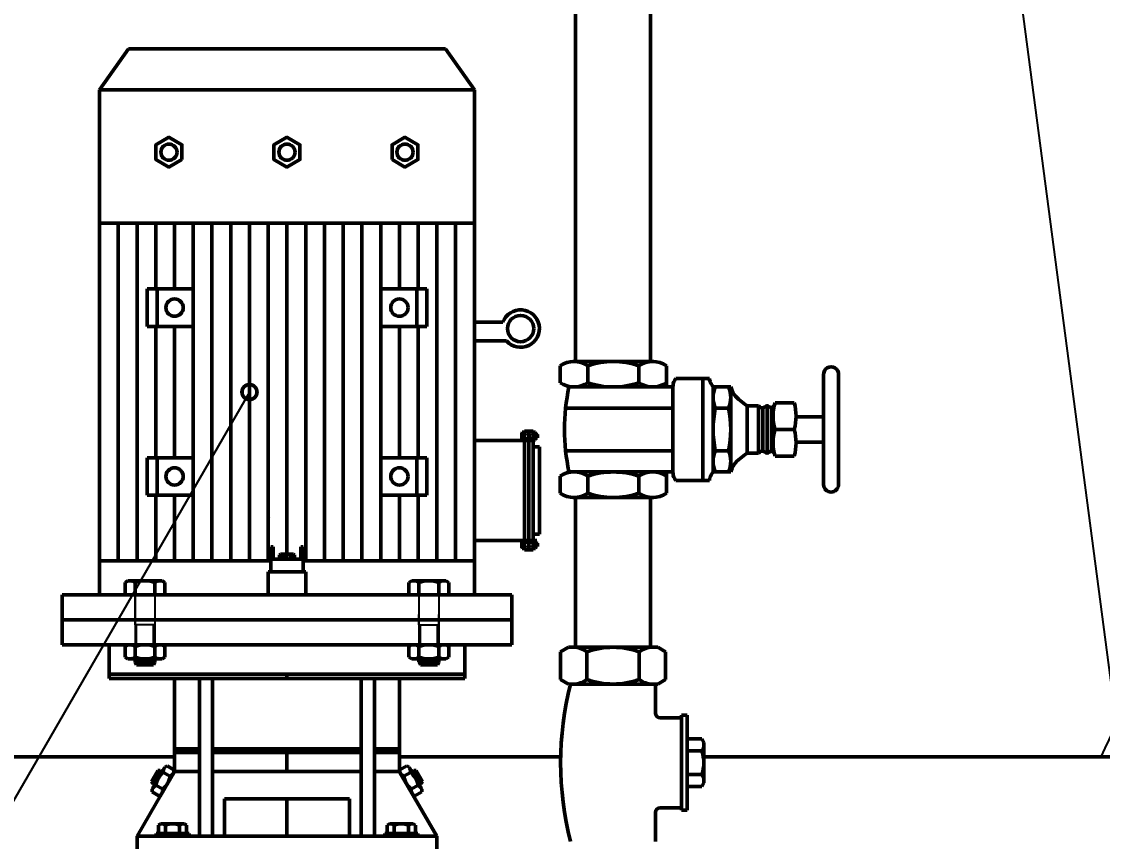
# Paper-space layout 'Layout1' of a CAD drawing. Header units: millimetres. Extents: x 198 to 1020, y 107 to 694.
# Drawn here: x 607.72 to 643.76, y 524.58 to 551.93 of the extents above; entities that cross this region are included whole.
import ezdxf
from ezdxf import colors
from ezdxf.entities.mleader import LeaderData, LeaderLine
from ezdxf.math import Vec2, Vec3

# ---------------------------------------------------------------- set-up
doc = ezdxf.new("R2010")
doc.units = ezdxf.units.MM
doc.header["$LTSCALE"] = 0.25
doc.linetypes.add('ACAD_ISO02W100', pattern=[15, 12, -3])
for name, color, linetype, lineweight in [('Chu cai', 90, 'Continuous', 25), ('manh', 130, 'Continuous', 25), ('NET 05', 130, 'Continuous', 50), ('NET DUT', 1, 'ACAD_ISO02W100', 25), ('NET MANH', 5, 'Continuous', 25), ('NET05', 7, 'Continuous', 50)]:
    doc.layers.add(name, color=color, linetype=linetype, lineweight=lineweight)
doc.styles.add('style4', font='isocpeur.ttf', dxfattribs={"height": 5})

# ---------------------------------------------------------------- blocks, each defined once
blk = doc.blocks.new('_DotSmall')
at = {"color": 0, "linetype": 'ByBlock', "const_width": 0.5}
blk.add_lwpolyline([(-0.0625, 0, 1), (0.0625, 0, 1)], format="xyb", close=True, dxfattribs=at)

psp = doc.layouts.get("Layout1")

# ---------------------------------------------------------------- linework, layer by layer
at = {"layer": 'manh'}
for p, q in [((624.88788, 538.15203), (624.86705, 538.15203)), ((624.92538, 538.15203), (624.88788, 538.15203)), ((624.88788, 538.04578), (624.86705, 538.04578)), ((624.92538, 538.04578), (624.88788, 538.04578)), ((624.88788, 534.52576), (624.86705, 534.52576)), ((624.92538, 534.52576), (624.88788, 534.52576)), ((624.88788, 534.41951), (624.86705, 534.41951)), ((624.92538, 534.41951), (624.88788, 534.41951)), ((611.5536, 530.46865), (611.5536, 530.66865)), ((612.12027, 530.46865), (612.12027, 530.66865)), ((621.02216, 530.46865), (621.02216, 530.66865)), ((621.58882, 530.46865), (621.58882, 530.66865)), ((612.26199, 526.94583), (612.3919, 526.87083)), ((620.88043, 526.94583), (620.75053, 526.87083)), ((612.04949, 526.57777), (612.1794, 526.50277)), ((621.09293, 526.57777), (620.96303, 526.50277))]:
    psp.add_line(p, q, dxfattribs=at)
at = {"layer": 'NET 05'}
for p, q in [((626.19526, 540.58699), (626.19526, 564.12436)), ((628.69526, 540.58699), (628.69526, 564.12436)), ((611.28595, 551.02185), (610.32121, 549.6505)), ((611.28595, 551.02185), (616.57121, 551.02185)), ((616.57121, 551.02185), (611.28595, 551.02185)), ((621.85648, 551.02185), (616.57121, 551.02185)), ((616.57121, 551.02185), (621.85648, 551.02185)), ((621.85648, 551.02185), (622.82121, 549.6505)), ((610.32121, 533.93502), (610.32121, 549.6505)), ((610.32121, 549.6505), (616.57121, 549.6505)), ((610.32121, 549.48111), (610.32121, 545.1997)), ((622.82121, 549.6505), (616.57121, 549.6505)), ((622.82121, 533.93502), (622.82121, 549.6505)), ((622.82121, 549.48111), (622.82121, 545.1997)), ((610.32121, 533.93502), (610.32121, 545.1997)), ((616.57121, 545.1997), (610.32121, 545.1997)), ((610.94621, 533.93502), (610.94621, 545.1997)), ((612.19621, 545.1997), (611.57121, 545.1997)), ((611.57121, 545.1997), (611.57121, 533.93502)), ((612.82121, 545.1997), (612.19621, 545.1997)), ((612.19621, 545.1997), (612.19621, 543.00853)), ((612.82121, 543.00853), (612.82121, 545.1997)), ((613.44621, 545.1997), (613.44621, 533.93502)), ((614.07121, 533.93502), (614.07121, 545.1997)), ((615.32121, 545.1997), (614.69621, 545.1997)), ((614.69621, 545.1997), (614.69621, 533.93502)), ((615.32121, 533.93502), (615.32121, 545.1997)), ((615.94621, 533.93502), (615.94621, 545.1997)), ((616.57121, 545.1997), (615.94621, 545.1997)), ((616.57121, 545.1997), (616.57121, 533.93502)), ((616.57121, 545.1997), (622.82121, 545.1997)), ((616.57121, 545.1997), (616.57121, 533.93502)), ((617.19621, 533.93502), (617.19621, 545.1997)), ((617.82121, 533.93502), (617.82121, 545.1997)), ((619.07121, 545.1997), (618.44621, 545.1997)), ((618.44621, 545.1997), (618.44621, 533.93502)), ((619.07121, 533.93502), (619.07121, 545.1997)), ((620.32121, 545.1997), (619.69621, 545.1997)), ((619.69621, 545.1997), (619.69621, 533.93502)), ((620.32121, 543.00853), (620.32121, 545.1997)), ((620.32121, 545.1997), (620.32121, 543.00853)), ((620.32121, 545.1997), (620.32121, 543.00853)), ((620.94621, 545.1997), (620.94621, 543.00853)), ((621.57121, 545.1997), (621.57121, 533.93502)), ((622.19621, 533.93502), (622.19621, 545.1997)), ((622.82121, 533.93502), (622.82121, 545.1997)), ((612.19621, 543.00853), (611.90455, 543.00853)), ((611.90455, 543.00853), (611.90455, 541.75853)), ((611.90455, 543.00853), (612.23788, 543.00853)), ((612.19621, 543.00853), (612.82121, 543.00853)), ((612.23788, 543.00853), (612.23788, 541.75853)), ((612.82121, 543.00853), (613.44621, 543.00853)), ((613.44621, 543.00853), (613.44621, 541.75853)), ((620.32121, 543.00853), (619.69621, 543.00853)), ((619.69621, 543.00853), (619.69621, 541.75853)), ((620.94621, 543.00853), (620.32121, 543.00853)), ((621.23788, 543.00853), (620.90455, 543.00853)), ((620.90455, 543.00853), (620.90455, 541.75853)), ((620.94621, 543.00853), (621.23788, 543.00853)), ((621.23788, 543.00853), (621.23788, 541.75853)), ((611.90455, 541.75853), (612.19621, 541.75853)), ((613.44621, 541.75853), (612.19621, 541.75853)), ((612.19621, 541.75853), (612.19621, 537.37619)), ((612.82121, 537.37619), (612.82121, 541.75853)), ((612.82121, 537.37619), (612.82121, 541.75853)), ((612.82121, 541.75853), (612.82121, 537.37619)), ((619.69621, 541.75853), (620.94621, 541.75853)), ((620.32121, 537.37619), (620.32121, 541.75853)), ((620.32121, 541.75853), (620.32121, 537.37619)), ((620.32121, 541.75853), (620.32121, 539.56736)), ((621.23788, 541.75853), (620.94621, 541.75853)), ((620.94621, 541.75853), (620.94621, 537.37619)), ((622.82121, 541.89693), (623.77502, 541.89693)), ((622.82121, 541.79276), (622.82121, 541.37609)), ((622.82121, 541.27193), (623.89406, 541.27193)), ((625.68351, 540.44529), (625.68351, 539.87848)), ((628.80092, 540.58699), (626.10861, 540.58699)), ((626.60456, 540.44529), (626.60456, 539.87848)), ((627.45476, 540.58699), (628.44666, 540.58699)), ((628.30496, 540.44529), (628.30496, 539.87848)), ((629.22602, 539.73678), (629.22602, 540.44529)), ((622.82121, 533.93502), (622.82121, 540.18502)), ((630.65704, 540.02019), (629.54358, 540.02019)), ((630.44135, 540.02019), (630.44135, 536.61938)), ((634.46893, 540.16189), (634.46893, 536.47768)), ((634.96488, 536.47768), (634.96488, 540.16189)), ((629.43857, 539.73678), (625.97135, 539.73678)), ((629.43857, 539.73678), (629.43857, 536.90278)), ((631.37039, 539.73678), (630.78472, 539.73678)), ((630.78472, 539.73678), (630.78472, 539.73678)), ((630.78472, 539.73678), (630.78472, 536.90278)), ((631.37039, 539.73678), (631.37039, 536.90278)), ((633.48715, 539.21249), (632.8495, 539.21249)), ((622.82121, 538.10169), (622.82121, 538.93502)), ((629.43857, 539.02828), (625.86534, 539.02828)), ((631.29954, 539.02828), (630.85557, 539.02828)), ((631.91832, 539.10855), (631.91832, 537.53101)), ((631.91832, 539.10855), (632.29542, 539.10855)), ((632.29542, 539.10855), (632.29542, 537.53101)), ((632.29542, 537.53101), (632.29542, 539.10855)), ((632.44011, 537.60205), (632.44011, 539.0377)), ((632.44011, 539.03752), (632.44011, 537.60205)), ((632.58481, 539.10855), (632.58481, 537.53101)), ((632.58481, 537.53101), (632.58481, 539.10855)), ((632.7295, 537.60205), (632.7295, 539.0377)), ((632.7295, 539.03752), (632.7295, 537.60205)), ((634.46893, 538.74488), (633.55078, 538.74488)), ((624.4111, 538.2239), (624.40038, 538.20533)), ((624.40038, 538.20533), (624.40038, 537.99248)), ((624.40038, 537.99248), (624.40038, 538.20533)), ((624.48788, 538.2239), (624.4111, 538.2239)), ((624.4111, 538.1614), (624.48788, 538.1614)), ((624.48788, 537.7864), (624.48788, 538.26557)), ((624.48788, 538.2239), (624.48788, 538.26557)), ((624.48788, 538.26557), (624.77955, 538.26557)), ((624.48788, 538.2239), (624.48788, 537.9739)), ((624.63371, 538.26557), (624.63371, 534.6191)), ((624.77955, 538.26557), (624.77955, 534.6191)), ((624.79027, 538.2239), (624.77955, 538.20533)), ((624.77955, 538.20533), (624.77955, 537.99248)), ((624.85632, 538.2239), (624.79027, 538.2239)), ((624.79027, 538.1614), (624.85632, 538.1614)), ((624.79027, 538.1614), (624.85632, 538.1614)), ((624.85632, 538.2239), (624.86705, 538.20533)), ((624.86705, 538.20533), (624.86705, 537.99248)), ((624.86705, 538.20533), (624.86705, 538.19265)), ((624.86705, 538.1614), (624.86705, 537.99248)), ((624.88788, 538.1614), (624.86705, 538.1614)), ((624.88788, 538.1614), (624.90663, 538.1614)), ((624.90663, 538.1614), (624.90663, 538.0364)), ((624.90663, 538.1614), (624.92538, 538.15203)), ((624.92538, 538.15203), (624.92538, 538.04578)), ((632.8495, 538.31978), (633.48715, 538.31978)), ((616.57121, 537.78913), (616.57121, 537.37246)), ((616.57121, 537.78913), (616.57121, 537.37246)), ((616.57121, 537.78913), (616.57121, 537.37246)), ((616.57121, 537.78913), (616.57121, 537.37246)), ((622.82121, 533.93502), (622.82121, 538.10169)), ((624.77955, 537.95243), (622.82121, 537.95243)), ((622.82121, 537.95243), (622.82121, 534.6191)), ((624.4111, 537.9739), (624.40038, 537.99248)), ((624.4111, 538.0364), (624.48788, 538.0364)), ((624.4111, 538.0364), (624.48788, 538.0364)), ((624.4111, 537.9739), (624.48788, 537.9739)), ((624.48788, 537.9739), (624.4111, 537.9739)), ((624.77955, 537.95243), (624.48788, 537.95243)), ((624.48788, 537.95243), (624.48788, 534.6191)), ((624.77955, 537.95243), (624.48788, 537.95243)), ((624.48788, 534.6191), (624.48788, 537.95243)), ((624.63371, 534.30596), (624.63371, 537.95243)), ((624.79027, 537.9739), (624.77955, 537.99248)), ((624.77955, 534.30596), (624.77955, 537.95243)), ((624.79027, 538.0364), (624.85632, 538.0364)), ((624.79027, 538.0364), (624.85632, 538.0364)), ((624.79027, 537.9739), (624.85632, 537.9739)), ((624.85632, 537.9739), (624.86705, 537.99248)), ((624.88788, 538.0364), (624.86705, 538.0364)), ((624.88788, 538.0364), (624.90663, 538.0364)), ((624.92538, 538.04578), (624.90663, 538.0364)), ((633.90213, 537.89468), (633.55078, 537.89468)), ((633.90213, 537.89468), (633.55078, 537.89468)), ((633.90213, 537.89468), (634.46893, 537.89468)), ((624.77955, 536.28577), (624.77955, 537.7441)), ((624.77955, 537.7441), (624.98788, 537.7441)), ((624.98788, 537.7441), (624.98788, 536.28577)), ((629.43857, 537.61128), (625.86534, 537.61128)), ((631.29954, 537.61128), (630.85557, 537.61128)), ((632.29542, 537.53101), (631.91832, 537.53101)), ((633.48715, 537.42707), (632.8495, 537.42707)), ((611.90455, 536.12619), (611.90455, 537.37619)), ((611.90455, 537.37619), (612.19621, 537.37619)), ((611.90455, 537.37619), (612.23788, 537.37619)), ((613.44621, 537.37619), (612.19621, 537.37619)), ((612.23788, 537.37619), (612.23788, 536.12619)), ((619.69621, 536.12619), (619.69621, 537.37619)), ((619.69621, 537.37619), (620.94621, 537.37619)), ((621.23788, 537.37619), (620.90455, 537.37619)), ((620.90455, 537.37619), (620.90455, 536.12619)), ((621.23788, 537.37619), (620.94621, 537.37619)), ((621.23788, 536.12619), (621.23788, 537.37619)), ((622.82121, 537.26836), (622.82121, 533.93502)), ((625.68351, 536.19427), (625.68351, 536.76108)), ((629.43857, 536.90278), (625.97135, 536.90278)), ((626.60456, 536.19427), (626.60456, 536.76108)), ((628.30496, 536.19427), (628.30496, 536.76108)), ((629.22602, 536.90278), (629.22602, 536.19427)), ((630.78472, 536.90278), (630.78472, 536.90278)), ((631.37039, 536.90278), (630.78472, 536.90278)), ((630.65704, 536.61938), (629.54358, 536.61938)), ((630.65704, 536.61938), (630.57217, 536.61938)), ((612.19621, 536.12619), (611.90455, 536.12619)), ((612.19621, 536.12619), (612.82121, 536.12619)), ((612.19621, 536.12619), (612.19621, 533.93502)), ((612.82121, 533.93502), (612.82121, 536.12619)), ((612.82121, 533.93502), (612.82121, 536.12619)), ((612.82121, 536.12619), (612.82121, 533.93502)), ((612.82121, 536.12619), (613.44621, 536.12619)), ((620.32121, 536.12619), (619.69621, 536.12619)), ((620.32121, 533.93502), (620.32121, 536.12619)), ((620.32121, 536.12619), (620.32121, 533.93502)), ((620.94621, 536.12619), (620.32121, 536.12619)), ((620.94621, 536.12619), (621.23788, 536.12619)), ((620.94621, 536.12619), (620.94621, 533.93502)), ((624.77955, 536.28577), (624.77955, 534.82743)), ((624.98788, 534.82743), (624.98788, 536.28577)), ((628.80092, 536.05257), (626.10861, 536.05257)), ((626.19526, 531.05257), (626.19526, 536.05257)), ((628.69526, 531.05257), (628.69526, 536.05257)), ((616.02955, 535.39336), (616.02955, 535.39336)), ((615.94621, 533.93502), (615.94621, 534.56002)), ((624.90455, 534.6191), (622.82121, 534.6191)), ((622.82121, 534.6191), (624.48788, 534.6191)), ((624.77955, 534.6191), (622.82121, 534.6191)), ((624.4111, 534.59763), (624.40038, 534.57906)), ((624.40038, 534.3662), (624.40038, 534.57906)), ((624.40038, 534.57906), (624.40038, 534.3662)), ((624.4111, 534.59763), (624.48788, 534.59763)), ((624.48788, 534.59763), (624.4111, 534.59763)), ((624.4111, 534.53513), (624.48788, 534.53513)), ((624.4111, 534.53513), (624.48788, 534.53513)), ((624.48788, 534.78513), (624.48788, 534.30596)), ((624.48788, 534.6191), (624.90455, 534.6191)), ((624.77955, 534.6191), (624.48788, 534.6191)), ((624.77955, 534.6191), (624.48788, 534.6191)), ((624.48788, 534.34763), (624.48788, 534.59763)), ((624.77955, 534.82743), (624.98788, 534.82743)), ((624.79027, 534.59763), (624.77955, 534.57906)), ((624.77955, 534.3662), (624.77955, 534.57906)), ((624.79027, 534.59763), (624.85632, 534.59763)), ((624.79027, 534.53513), (624.85632, 534.53513)), ((624.79027, 534.53513), (624.85632, 534.53513)), ((624.85632, 534.59763), (624.86705, 534.57906)), ((624.86705, 534.3662), (624.86705, 534.57906)), ((624.86705, 534.41013), (624.86705, 534.57906)), ((624.88788, 534.53513), (624.86705, 534.53513)), ((624.88788, 534.53513), (624.90663, 534.53513)), ((624.90663, 534.41013), (624.90663, 534.53513)), ((624.92538, 534.52576), (624.90663, 534.53513)), ((624.92538, 534.41951), (624.92538, 534.52576)), ((616.02955, 533.98849), (616.02955, 534.40516)), ((616.02955, 534.40516), (616.11288, 534.40516)), ((616.11288, 534.40516), (616.11288, 533.98849)), ((616.32121, 534.14205), (616.35836, 534.16349)), ((616.78407, 534.16349), (616.35836, 534.16349)), ((616.35836, 534.16349), (616.78407, 534.16349)), ((616.82121, 534.14205), (616.78407, 534.16349)), ((617.11288, 534.40516), (617.02955, 534.40516)), ((617.02955, 534.40516), (617.02955, 533.98849)), ((617.11288, 533.98849), (617.11288, 534.40516)), ((617.11288, 534.40516), (617.11288, 534.40516)), ((624.4111, 534.34763), (624.40038, 534.3662)), ((624.4111, 534.41013), (624.48788, 534.41013)), ((624.48788, 534.34763), (624.4111, 534.34763)), ((624.48788, 534.34763), (624.48788, 534.30596)), ((624.48788, 534.30596), (624.77955, 534.30596)), ((624.79027, 534.34763), (624.77955, 534.3662)), ((624.79027, 534.41013), (624.85632, 534.41013)), ((624.79027, 534.41013), (624.85632, 534.41013)), ((624.85632, 534.34763), (624.79027, 534.34763)), ((624.85632, 534.34763), (624.86705, 534.3662)), ((624.88788, 534.41013), (624.86705, 534.41013)), ((624.86705, 534.3662), (624.86705, 534.37888)), ((624.88788, 534.41013), (624.90663, 534.41013)), ((624.90663, 534.41013), (624.92538, 534.41951)), ((610.32121, 533.93502), (616.02955, 533.93502)), ((611.57121, 533.93502), (610.32121, 533.93502)), ((610.32121, 533.93502), (610.32121, 532.80198)), ((611.57121, 533.93502), (610.94621, 533.93502)), ((612.82121, 533.93502), (611.57121, 533.93502)), ((614.07121, 533.93502), (612.82121, 533.93502)), ((615.32121, 533.93502), (614.07121, 533.93502)), ((616.02955, 533.93502), (615.32121, 533.93502)), ((615.32121, 533.93502), (615.94621, 533.93502)), ((615.94621, 533.93502), (615.32121, 533.93502)), ((616.02955, 533.93502), (615.94621, 533.93502)), ((616.02955, 533.93502), (615.94621, 533.93502)), ((616.02955, 533.93502), (615.94621, 533.93502)), ((616.02955, 533.57183), (616.02955, 533.98849)), ((616.02955, 533.98849), (616.57121, 533.98849)), ((616.57121, 533.98849), (616.02955, 533.98849)), ((616.32121, 534.14205), (616.32121, 533.98849)), ((616.32121, 533.98849), (616.32121, 534.14205)), ((616.82121, 533.98849), (616.32121, 533.98849)), ((616.44621, 534.14205), (616.44621, 533.98849)), ((616.44621, 534.14205), (616.44621, 533.98849)), ((617.11288, 533.98849), (616.57121, 533.98849)), ((616.57121, 533.98849), (617.11288, 533.98849)), ((616.69621, 534.14205), (616.69621, 533.98849)), ((616.82121, 533.98849), (616.82121, 534.14205)), ((617.11288, 533.57183), (617.11288, 533.98849)), ((622.82121, 533.93502), (617.11288, 533.93502)), ((617.11288, 533.93502), (617.82121, 533.93502)), ((617.11288, 533.93502), (617.19621, 533.93502)), ((617.82121, 533.93502), (619.07121, 533.93502)), ((619.07121, 533.93502), (620.32121, 533.93502)), ((620.32121, 533.93502), (621.57121, 533.93502)), ((621.57121, 533.93502), (622.82121, 533.93502)), ((622.82121, 533.93502), (622.82121, 532.80198)), ((615.94621, 533.57183), (616.57121, 533.57183)), ((616.57121, 533.57183), (615.94621, 533.57183)), ((615.94621, 533.57183), (615.94621, 532.80198)), ((616.57121, 533.57183), (616.02955, 533.57183)), ((617.19621, 533.57183), (616.57121, 533.57183)), ((616.57121, 533.57183), (617.11288, 533.57183)), ((617.19621, 533.57183), (617.19621, 532.80198)), ((611.17027, 533.21146), (611.26933, 533.26865)), ((611.17027, 533.21146), (611.17027, 532.80198)), ((611.17027, 532.80198), (611.17027, 533.21146)), ((612.40455, 533.26865), (611.26933, 533.26865)), ((611.26933, 533.26865), (612.40455, 533.26865)), ((611.5036, 533.21146), (611.5036, 532.80198)), ((611.5036, 533.21146), (611.5036, 532.80198)), ((612.17027, 533.21146), (612.17027, 532.80198)), ((612.5036, 533.21146), (612.40455, 533.26865)), ((612.5036, 532.80198), (612.5036, 533.21146)), ((620.63882, 533.21146), (620.73788, 533.26865)), ((620.63882, 532.80198), (620.63882, 533.21146)), ((620.73788, 533.26865), (621.8731, 533.26865)), ((621.8731, 533.26865), (620.73788, 533.26865)), ((620.97216, 533.21146), (620.97216, 532.80198)), ((621.63882, 533.21146), (621.63882, 532.80198)), ((621.63882, 533.21146), (621.63882, 532.80198)), ((621.97216, 533.21146), (621.8731, 533.26865)), ((621.97216, 533.21146), (621.97216, 532.80198)), ((621.97216, 532.80198), (621.97216, 533.21146)), ((616.57121, 532.80198), (609.07121, 532.80198)), ((616.57121, 532.80198), (609.07121, 532.80198)), ((609.07121, 532.80198), (609.07121, 531.13531)), ((613.32121, 532.80198), (611.48788, 532.80198)), ((611.73788, 532.80198), (613.07121, 532.80198)), ((616.57121, 532.80198), (624.07121, 532.80198)), ((616.57121, 532.80198), (624.07121, 532.80198)), ((619.82121, 532.80198), (621.65455, 532.80198)), ((621.40455, 532.80198), (620.07121, 532.80198)), ((624.07121, 532.80198), (624.07121, 531.13531)), ((609.07121, 531.96865), (616.57121, 531.96865)), ((613.32121, 531.96865), (611.48788, 531.96865)), ((624.07121, 531.96865), (616.57121, 531.96865)), ((619.82121, 531.96865), (621.65455, 531.96865)), ((609.07121, 531.13531), (616.57121, 531.13531)), ((609.07121, 531.13531), (610.37239, 531.13531)), ((616.57121, 531.13531), (609.07121, 531.13531)), ((616.57121, 531.13531), (609.45854, 531.13531)), ((610.64242, 530.01165), (610.64242, 531.13531)), ((611.17027, 531.07812), (611.26933, 531.13531)), ((611.17027, 531.07812), (611.17027, 530.72584)), ((611.48788, 531.13531), (613.32121, 531.13531)), ((611.5036, 531.07812), (611.5036, 530.72584)), ((611.5036, 531.07812), (611.5036, 530.72584)), ((612.97216, 531.13531), (611.83694, 531.13531)), ((612.17027, 531.07812), (612.17027, 530.72584)), ((612.17027, 531.07812), (612.17027, 530.72584)), ((612.5036, 531.07812), (612.40455, 531.13531)), ((612.5036, 530.72584), (612.5036, 531.07812)), ((624.07121, 531.13531), (616.57121, 531.13531)), ((616.57121, 531.13531), (624.07121, 531.13531)), ((616.57121, 531.13531), (623.68388, 531.13531)), ((621.65455, 531.13531), (619.82121, 531.13531)), ((620.17027, 531.13531), (621.30549, 531.13531)), ((620.63882, 531.07812), (620.73788, 531.13531)), ((620.63882, 530.72584), (620.63882, 531.07812)), ((620.97216, 531.07812), (620.97216, 530.72584)), ((620.97216, 531.07812), (620.97216, 530.72584)), ((621.63882, 531.07812), (621.63882, 530.72584)), ((621.63882, 531.07812), (621.63882, 530.72584)), ((621.97216, 531.07812), (621.8731, 531.13531)), ((621.97216, 531.07812), (621.97216, 530.72584)), ((622.50001, 530.01165), (622.50001, 531.13531)), ((624.07121, 531.13531), (622.77004, 531.13531)), ((611.17027, 530.72584), (611.26933, 530.66865)), ((612.40455, 530.66865), (611.26933, 530.66865)), ((612.17027, 530.66865), (611.26933, 530.66865)), ((611.5036, 530.66865), (611.5036, 530.56865)), ((612.17027, 530.56865), (611.5036, 530.56865)), ((611.5536, 530.46865), (611.5036, 530.56865)), ((612.17027, 530.56865), (612.12027, 530.46865)), ((612.17027, 530.66865), (612.17027, 530.56865)), ((612.40455, 530.66865), (612.33694, 530.66865)), ((612.5036, 530.72584), (612.40455, 530.66865)), ((620.63882, 530.72584), (620.73788, 530.66865)), ((620.73788, 530.66865), (621.8731, 530.66865)), ((620.73788, 530.66865), (620.80549, 530.66865)), ((620.97216, 530.66865), (620.97216, 530.56865)), ((620.97216, 530.66865), (621.8731, 530.66865)), ((620.97216, 530.56865), (621.63882, 530.56865)), ((620.97216, 530.56865), (621.02216, 530.46865)), ((621.58882, 530.46865), (621.63882, 530.56865)), ((621.63882, 530.66865), (621.63882, 530.56865)), ((621.97216, 530.72584), (621.8731, 530.66865)), ((612.12027, 530.46865), (611.5536, 530.46865)), ((621.02216, 530.46865), (621.58882, 530.46865)), ((616.57121, 530.15791), (610.64242, 530.15791)), ((610.64242, 530.01165), (616.57121, 530.01165)), ((616.57121, 530.01165), (612.40455, 530.01165)), ((616.57121, 530.01165), (612.82121, 530.01165)), ((612.82121, 530.01165), (612.82121, 526.91443)), ((613.65455, 524.74936), (613.65455, 530.01165)), ((614.09339, 524.74936), (614.09339, 530.01165)), ((616.57121, 530.01165), (616.57121, 530.15791)), ((616.57121, 530.01165), (616.57121, 530.15791)), ((616.57121, 530.15791), (622.50001, 530.15791)), ((622.50001, 530.01165), (616.57121, 530.01165)), ((616.57121, 530.01165), (620.73788, 530.01165)), ((616.57121, 530.01165), (620.32121, 530.01165)), ((619.04904, 524.74936), (619.04904, 530.01165)), ((619.48788, 524.74936), (619.48788, 530.01165)), ((620.32121, 530.01165), (620.32121, 526.91443)), ((628.86236, 529.82757), (628.86236, 528.86019)), ((612.82121, 527.53943), (612.82121, 527.66443)), ((612.82121, 527.66443), (613.65455, 527.66443)), ((613.65455, 527.53943), (612.82121, 527.53943)), ((614.09339, 527.66443), (616.57121, 527.66443)), ((616.57121, 527.53943), (614.09339, 527.53943)), ((619.04904, 527.66443), (616.57121, 527.66443)), ((616.57121, 526.91443), (616.57121, 527.53943)), ((616.57121, 526.91443), (616.57121, 527.53943)), ((616.57121, 527.53943), (619.04904, 527.53943)), ((620.32121, 527.66443), (619.48788, 527.66443)), ((619.48788, 527.53943), (620.32121, 527.53943)), ((620.32121, 527.53943), (620.32121, 527.66443)), ((612.04949, 526.57777), (612.26199, 526.94583)), ((612.07279, 526.31813), (612.4985, 527.05547)), ((612.4985, 527.05547), (612.07279, 526.31813)), ((612.16065, 526.47029), (612.4985, 527.05547)), ((612.26199, 526.94583), (612.3457, 526.94081)), ((612.4985, 527.05547), (612.47315, 527.01156)), ((612.57279, 527.09837), (612.4985, 527.05547)), ((612.57279, 527.09837), (612.4985, 527.05547)), ((612.80161, 526.96626), (612.57279, 527.09837)), ((612.57279, 527.09837), (612.80161, 526.96626)), ((612.57279, 527.09837), (612.80161, 526.96626)), ((612.80161, 526.96626), (612.80161, 526.88047)), ((620.34082, 526.96626), (620.56963, 527.09837)), ((620.56963, 527.09837), (620.34082, 526.96626)), ((620.56963, 527.09837), (620.34082, 526.96626)), ((620.34082, 526.96626), (620.34082, 526.88047)), ((620.56963, 527.09837), (620.64393, 527.05547)), ((620.56963, 527.09837), (620.64393, 527.05547)), ((621.06963, 526.31813), (620.64393, 527.05547)), ((620.98178, 526.47029), (620.64393, 527.05547)), ((620.64393, 527.05547), (621.06963, 526.31813)), ((620.64393, 527.05547), (620.66928, 527.01156)), ((620.88043, 526.94583), (620.79673, 526.94081)), ((621.09293, 526.57777), (620.88043, 526.94583)), ((611.57121, 524.74936), (612.80161, 526.88047)), ((612.41065, 526.90331), (612.07279, 526.31813)), ((612.0957, 526.50779), (612.3457, 526.94081)), ((612.80161, 526.88047), (612.34467, 526.08902)), ((612.41065, 526.90331), (612.3457, 526.94081)), ((612.41065, 526.90331), (612.3457, 526.94081)), ((612.67661, 526.74975), (612.44779, 526.88186)), ((612.67661, 526.74975), (612.44779, 526.88186)), ((612.67661, 526.74975), (612.44779, 526.88186)), ((612.67661, 526.74975), (612.44779, 526.88186)), ((612.57314, 526.48475), (612.82121, 526.91443)), ((612.58876, 526.5118), (612.80161, 526.88047)), ((612.82121, 526.91443), (613.65455, 526.91443)), ((614.09339, 526.91443), (616.57121, 526.91443)), ((619.04904, 526.91443), (616.57121, 526.91443)), ((620.32121, 526.91443), (619.48788, 526.91443)), ((620.56929, 526.48475), (620.32121, 526.91443)), ((621.57121, 524.74936), (620.34082, 526.88047)), ((620.55367, 526.5118), (620.34082, 526.88047)), ((620.34082, 526.88047), (620.79776, 526.08902)), ((620.46582, 526.74975), (620.69463, 526.88186)), ((620.46582, 526.74975), (620.69463, 526.88186)), ((620.46582, 526.74975), (620.69463, 526.88186)), ((620.46582, 526.74975), (620.69463, 526.88186)), ((620.73178, 526.90331), (620.79673, 526.94081)), ((620.73178, 526.90331), (620.79673, 526.94081)), ((620.73178, 526.90331), (621.06963, 526.31813)), ((621.04673, 526.50779), (620.79673, 526.94081)), ((612.0957, 526.50779), (612.04949, 526.57777)), ((612.07279, 526.31813), (612.09815, 526.36204)), ((612.07279, 526.23234), (612.07279, 526.31813)), ((612.07279, 526.23234), (612.30161, 526.10023)), ((612.16065, 526.47029), (612.0957, 526.50779)), ((612.42661, 526.31674), (612.19779, 526.44885)), ((612.42661, 526.31674), (612.19779, 526.44885)), ((620.71582, 526.31674), (620.94463, 526.44885)), ((620.71582, 526.31674), (620.94463, 526.44885)), ((621.06963, 526.23234), (620.84082, 526.10023)), ((620.98178, 526.47029), (621.04673, 526.50779)), ((621.06963, 526.31813), (621.04428, 526.36204)), ((621.04673, 526.50779), (621.09293, 526.57777)), ((621.06963, 526.23234), (621.06963, 526.31813)), ((612.30161, 526.10023), (612.3759, 526.14313)), ((616.57121, 525.99936), (614.48788, 525.99936)), ((614.48788, 525.99936), (614.48788, 524.74936)), ((616.57121, 525.99936), (615.32121, 525.99936)), ((616.57121, 524.74936), (616.57121, 525.99936)), ((616.57121, 525.99936), (617.82121, 525.99936)), ((616.57121, 525.99936), (618.65455, 525.99936)), ((618.65455, 525.99936), (618.65455, 524.74936)), ((620.84082, 526.10023), (620.76652, 526.14313)), ((628.86236, 524.57757), (628.86236, 525.54329)), ((612.28788, 525.12435), (612.35753, 525.16456)), ((612.35753, 525.16456), (613.15573, 525.16456)), ((613.22538, 525.12435), (613.15573, 525.16456)), ((619.91705, 525.12435), (619.9867, 525.16456)), ((620.7849, 525.16456), (619.9867, 525.16456)), ((620.85455, 525.12435), (620.7849, 525.16456)), ((612.28788, 524.83643), (612.2081, 524.83643)), ((612.2081, 524.83643), (612.2081, 524.74936)), ((612.28788, 524.83643), (612.28788, 525.12435)), ((612.28788, 524.83643), (613.22538, 524.83643)), ((612.28788, 524.83643), (613.22538, 524.83643)), ((612.52226, 525.12435), (612.52226, 524.83643)), ((612.99101, 525.12435), (612.99101, 524.83643)), ((613.22538, 525.12435), (613.22538, 524.83643)), ((613.22538, 524.83643), (613.30516, 524.83643)), ((613.30516, 524.83643), (613.30516, 524.74936)), ((619.91705, 524.83643), (619.83727, 524.83643)), ((619.83727, 524.83643), (619.83727, 524.74936)), ((619.91705, 525.12435), (619.91705, 524.83643)), ((620.85455, 524.83643), (619.91705, 524.83643)), ((620.85455, 524.83643), (619.91705, 524.83643)), ((620.15142, 525.12435), (620.15142, 524.83643)), ((620.62017, 525.12435), (620.62017, 524.83643)), ((620.85455, 524.83643), (620.85455, 525.12435)), ((620.85455, 524.83643), (620.93433, 524.83643)), ((620.93433, 524.83643), (620.93433, 524.74936)), ((616.57121, 524.74936), (611.57121, 524.74936)), ((616.57121, 524.74936), (611.57121, 524.74936)), ((611.57121, 524.74936), (611.57121, 524.04309)), ((616.57121, 524.74936), (611.98788, 524.74936)), ((616.57121, 524.74936), (613.65455, 524.74936)), ((616.57121, 524.74936), (621.57121, 524.74936)), ((616.57121, 524.74936), (621.57121, 524.74936)), ((616.57121, 524.74936), (621.15455, 524.74936)), ((616.57121, 524.74936), (619.48788, 524.74936)), ((621.57121, 524.74936), (621.57121, 524.04309))]:
    psp.add_line(p, q, dxfattribs=at)
for points in [[(613.06817, 547.31976), (613.06817, 547.81978), (612.63514, 548.06979), (612.20211, 547.81978), (612.20211, 547.31976), (612.63514, 547.06974)], [(616.13818, 547.31976), (616.13818, 547.81978), (616.57121, 548.06979), (617.00425, 547.81978), (617.00425, 547.31976), (616.57121, 547.06974)], [(617.00425, 547.31976), (617.00425, 547.81978), (616.57121, 548.06979), (616.13818, 547.81978), (616.13818, 547.31976), (616.57121, 547.06974)], [(620.07425, 547.31976), (620.07425, 547.81978), (620.50729, 548.06979), (620.94032, 547.81978), (620.94032, 547.31976), (620.50729, 547.06974)]]:
    psp.add_lwpolyline(points, close=True, dxfattribs=at)
for centre, radius in [((612.63514, 547.56977), 0.2693), ((616.57121, 547.56977), 0.2693), ((616.57121, 547.56977), 0.2693), ((620.50729, 547.56977), 0.2693), ((612.82121, 542.38353), 0.28896), ((620.32121, 542.38353), 0.28896), ((624.36302, 541.68508), 0.4375), ((612.82121, 536.75119), 0.28896), ((620.32121, 536.75119), 0.28896)]:
    psp.add_circle(centre, radius, dxfattribs=at)
for centre, radius, start, end in [((624.36302, 541.68508), 0.625, 221.379368, 160.18658), ((626.14403, 539.76778), 0.81921, 55.794542, 124.205458), ((627.45476, 537.96553), 2.62146, 71.075356, 108.924644), ((628.76549, 539.76778), 0.81921, 55.794542, 124.205458), ((634.71691, 540.16189), 0.24892, 355, 185), ((626.14403, 540.55599), 0.81921, 235.794542, 304.205458), ((627.45476, 542.35824), 2.62146, 251.075356, 288.924644), ((628.76549, 540.55599), 0.81921, 235.794542, 304.205458), ((631.70577, 539.38253), 0.92105, 157.380061, 202.619939), ((630.44934, 539.38253), 0.92105, 337.380061, 22.619939), ((634.37987, 538.76614), 1.59413, 163.739795, 196.260205), ((631.95679, 538.76614), 1.59413, 343.739795, 16.260205), ((634.36264, 538.31978), 3.57792, 168.578776, 191.421224), ((627.79246, 538.31978), 3.57792, 348.578776, 11.421224), ((624.45128, 538.19265), 0.0509, 180, 217.878879), ((624.58788, 538.0989), 0.1875, 160.528779, 199.471221), ((624.58788, 538.0989), 0.1875, 160.528779, 199.471221), ((624.83044, 538.19265), 0.0509, 180, 217.878879), ((624.96705, 538.0989), 0.1875, 160.528779, 199.471221), ((624.81615, 538.19265), 0.0509, 322.121121, 0), ((624.67955, 538.0989), 0.1875, 340.528779, 19.471221), ((634.37987, 537.87342), 1.59413, 163.739795, 196.260205), ((631.95679, 537.87342), 1.59413, 343.739795, 16.260205), ((624.45128, 538.00515), 0.0509, 142.121121, 180), ((624.45128, 538.00515), 0.0509, 142.121121, 180), ((624.83044, 538.00515), 0.0509, 142.121121, 180), ((624.81615, 538.00515), 0.0509, 0, 37.878879), ((631.70577, 537.25703), 0.92105, 157.380061, 202.619939), ((630.44934, 537.25703), 0.92105, 337.380061, 22.619939), ((626.14403, 536.08357), 0.81921, 55.794542, 124.205458), ((627.45476, 534.28132), 2.62146, 71.075356, 108.924644), ((628.76549, 536.08357), 0.81921, 55.794542, 124.205458), ((634.71691, 536.47768), 0.24798, 180, 0), ((626.14403, 536.87178), 0.81921, 235.794542, 304.205458), ((627.45476, 538.67403), 2.62146, 251.075356, 288.924644), ((628.76549, 536.87178), 0.81921, 235.794542, 304.205458), ((624.45128, 534.56638), 0.0509, 180, 217.878879), ((624.45128, 534.56638), 0.0509, 180, 217.878879), ((624.58788, 534.47263), 0.1875, 160.528779, 199.471221), ((624.58788, 534.47263), 0.1875, 160.528779, 199.471221), ((624.83044, 534.56638), 0.0509, 180, 217.878879), ((624.96705, 534.47263), 0.1875, 160.528779, 199.471221), ((624.81615, 534.56638), 0.0509, 322.121121, 0), ((624.67955, 534.47263), 0.1875, 340.528779, 19.471221), ((616.38371, 534.0617), 0.10179, 52.121121, 90), ((616.38371, 534.0617), 0.10179, 52.121121, 90), ((616.57121, 533.78849), 0.375, 70.528779, 109.471221), ((616.57121, 533.78849), 0.375, 70.528779, 109.471221), ((616.75871, 534.0617), 0.10179, 90, 127.878879), ((624.45128, 534.37888), 0.0509, 142.121121, 180), ((624.83044, 534.37888), 0.0509, 142.121121, 180), ((624.81615, 534.37888), 0.0509, 0, 37.878879), ((611.33694, 532.9972), 0.27145, 52.121121, 90), ((611.33694, 532.9972), 0.27145, 52.121121, 90), ((611.83694, 532.26865), 1, 70.528779, 109.471221), ((611.83694, 532.26865), 1, 70.528779, 109.471221), ((612.33694, 532.9972), 0.27145, 90, 127.878879), ((620.80549, 532.9972), 0.27145, 52.121121, 90), ((621.30549, 532.26865), 1, 70.528779, 109.471221), ((621.30549, 532.26865), 1, 70.528779, 109.471221), ((621.80549, 532.9972), 0.27145, 90, 127.878879), ((621.80549, 532.9972), 0.27145, 90, 127.878879), ((611.33694, 530.86387), 0.27145, 52.121121, 90), ((611.83694, 530.13531), 1, 70.528779, 109.471221), ((612.33694, 530.86387), 0.27145, 90, 127.878879), ((620.80549, 530.86387), 0.27145, 52.121121, 90), ((621.30549, 530.13531), 1, 70.528779, 109.471221), ((621.80549, 530.86387), 0.27145, 90, 127.878879), ((611.33694, 530.94009), 0.27145, 270, 307.878879), ((611.83694, 531.66865), 1, 250.528779, 289.471221), ((612.33694, 530.94009), 0.27145, 232.121121, 270), ((620.80549, 530.94009), 0.27145, 270, 307.878879), ((621.30549, 531.66865), 1, 250.528779, 289.471221), ((621.80549, 530.94009), 0.27145, 232.121121, 270), ((612.64946, 526.90977), 0.20358, 150, 187.878879), ((612.64946, 526.90977), 0.20358, 150, 187.878879), ((620.49297, 526.90977), 0.20358, 352.121121, 30), ((620.49297, 526.90977), 0.20358, 352.121121, 30), ((612.93517, 526.3118), 0.75, 130.528779, 169.471221), ((612.93517, 526.3118), 0.75, 130.528779, 169.471221), ((611.93924, 526.8868), 0.75, 310.528779, 349.471221), ((611.93924, 526.8868), 0.75, 310.528779, 349.471221), ((612.59995, 526.93835), 0.20358, 292.121121, 330), ((612.59995, 526.93835), 0.20358, 292.121121, 330), ((620.54248, 526.93835), 0.20358, 210, 247.878879), ((620.54248, 526.93835), 0.20358, 210, 247.878879), ((621.20319, 526.8868), 0.75, 190.528779, 229.471221), ((621.20319, 526.8868), 0.75, 190.528779, 229.471221), ((620.20726, 526.3118), 0.75, 10.528779, 49.471221), ((620.20726, 526.3118), 0.75, 10.528779, 49.471221), ((612.27446, 526.26025), 0.20358, 112.121121, 150), ((612.22495, 526.28883), 0.20358, 330, 7.878879), ((620.91748, 526.28883), 0.20358, 172.121121, 210), ((620.86797, 526.26025), 0.20358, 30, 67.878879), ((612.40507, 524.9737), 0.19086, 52.121121, 90), ((612.75663, 524.46143), 0.70313, 70.528779, 109.471221), ((613.10819, 524.9737), 0.19086, 90, 127.878879), ((620.03423, 524.9737), 0.19086, 52.121121, 90), ((620.3858, 524.46143), 0.70313, 70.528779, 109.471221), ((620.73736, 524.9737), 0.19086, 90, 127.878879)]:
    psp.add_arc(centre, radius, start, end, dxfattribs=at)
for points, knots in [([(629.43857, 539.73678), (629.44747, 539.81537), (629.45982, 539.9244), (629.52309, 540.00069), (629.54358, 540.02019)], [0, 0, 0, 0, 0.158856598, 0.220424277, 0.220424277, 0.220424277, 0.220424277]), ([(630.78472, 539.73678), (630.74412, 539.7966), (630.68353, 539.88587), (630.66135, 539.98622), (630.65704, 540.02019)], [0, 0, 0, 0, 0.14961846, 0.223270274, 0.223270274, 0.223270274, 0.223270274]), ([(625.97135, 536.90278), (625.88352, 537.37511), (625.76689, 538.31978), (625.88352, 539.26445), (625.97135, 539.73678)], [0.307892937, 0.307892937, 0.307892937, 0.307892937, 0.608276253, 0.908659607, 0.908659607, 0.908659607, 0.908659607]), ([(631.91832, 539.10855), (631.75341, 539.22172), (631.51529, 539.39499), (631.39999, 539.64828), (631.37039, 539.73678)], [0.036378842, 0.036378842, 0.036378842, 0.036378842, 0.406353364, 0.58713002, 0.58713002, 0.58713002, 0.58713002]), ([(631.91832, 537.53101), (631.75341, 537.41784), (631.51529, 537.24457), (631.39999, 536.99128), (631.37039, 536.90278)], [0.036378842, 0.036378842, 0.036378842, 0.036378842, 0.406353364, 0.58713002, 0.58713002, 0.58713002, 0.58713002]), ([(629.43857, 536.90278), (629.44747, 536.82419), (629.45982, 536.71516), (629.52309, 536.63887), (629.54358, 536.61938)], [0, 0, 0, 0, 0.158856598, 0.220424277, 0.220424277, 0.220424277, 0.220424277]), ([(630.78472, 536.90278), (630.74412, 536.84296), (630.68353, 536.75369), (630.66135, 536.65334), (630.65704, 536.61938)], [0, 0, 0, 0, 0.14961846, 0.223270274, 0.223270274, 0.223270274, 0.223270274])]:
    psp.add_open_spline(points, degree=3, knots=knots, dxfattribs=at)
for points in [[(632.82295, 539.10855), (632.7295, 539.0377), (632.58481, 539.10855), (632.44011, 539.0377), (632.29542, 539.10855)], [(632.82295, 537.53101), (632.7295, 537.60186), (632.58481, 537.53101), (632.44011, 537.60186), (632.29542, 537.53101)]]:
    psp.add_spline(points, degree=3, dxfattribs=at)
at = {"layer": 'NET DUT'}
for p, q in [((624.48788, 538.1614), (624.77955, 538.1614)), ((624.67538, 538.1614), (624.61234, 538.1614)), ((624.67538, 538.1614), (624.67538, 538.0364)), ((624.77955, 538.15203), (624.67538, 538.15203)), ((624.79027, 538.1614), (624.80038, 538.1614)), ((624.48788, 538.0364), (624.77955, 538.0364)), ((624.67538, 538.0364), (624.61133, 538.0364)), ((624.77955, 538.04578), (624.67538, 538.04578)), ((624.79027, 538.0364), (624.80038, 538.0364)), ((624.48788, 534.53513), (624.77955, 534.53513)), ((624.67538, 534.53513), (624.61133, 534.53513)), ((624.67538, 534.41013), (624.67538, 534.53513)), ((624.77955, 534.52576), (624.67538, 534.52576)), ((624.79027, 534.53513), (624.80038, 534.53513)), ((624.48788, 534.41013), (624.77955, 534.41013)), ((624.67538, 534.41013), (624.61234, 534.41013)), ((624.77955, 534.41951), (624.67538, 534.41951)), ((624.79027, 534.41013), (624.80038, 534.41013)), ((611.5036, 532.80198), (611.5036, 531.13531)), ((611.5036, 531.80198), (611.5036, 532.80198)), ((612.17027, 532.80198), (612.17027, 531.13531)), ((612.17027, 532.80198), (612.17027, 531.80198)), ((620.97216, 532.80198), (620.97216, 531.13531)), ((621.63882, 532.80198), (621.63882, 531.13531)), ((620.97216, 531.80198), (620.97216, 532.14995)), ((621.63882, 531.80198), (621.63882, 532.1468)), ((612.17027, 531.80198), (611.5036, 531.80198)), ((611.5536, 531.13531), (611.5536, 531.80198)), ((612.12027, 531.13531), (612.12027, 531.80198)), ((620.97216, 531.80198), (621.63882, 531.80198)), ((621.02216, 531.13531), (621.02216, 531.80198)), ((621.58882, 531.13531), (621.58882, 531.80198))]:
    psp.add_line(p, q, dxfattribs=at)
at = {"layer": 'NET MANH'}
for centre in [(612.63514, 547.56977), (616.57121, 547.56977), (616.57121, 547.56977), (620.50729, 547.56977)]:
    psp.add_circle(centre, 0.25001, dxfattribs=at)
psp.add_spline([(674.47789, 617.40438), (670.57346, 595.26125), (641.06529, 570.50096), (647.04978, 536.56124), (643.71695, 527.40438)], degree=3, dxfattribs=at)
at = {"layer": 'NET05'}
for p, q in [((625.69526, 530.90245), (625.95529, 531.05257)), ((628.93524, 531.05257), (625.95529, 531.05257)), ((629.19526, 530.90245), (628.93524, 531.05257)), ((625.69526, 529.9777), (625.69526, 530.90245)), ((626.57026, 530.90245), (626.57026, 529.9777)), ((628.32026, 530.90245), (628.32026, 529.9777)), ((629.19526, 529.9777), (629.19526, 530.90245)), ((625.69526, 529.9777), (625.95529, 529.82757)), ((629.19526, 529.9777), (628.93524, 529.82757)), ((628.93524, 529.82757), (625.95529, 529.82757)), ((629.72865, 528.78624), (629.72865, 525.61723)), ((629.9187, 528.78624), (629.72865, 528.78624)), ((629.9187, 528.78624), (629.9187, 525.61723)), ((629.72865, 528.70174), (629.02081, 528.70174)), ((630.40531, 527.99399), (629.9187, 527.99399)), ((630.40531, 527.99399), (630.47327, 527.87627)), ((630.47327, 526.5272), (630.47327, 527.87627)), ((601.91332, 527.40438), (612.82121, 527.40438)), ((620.32121, 527.40438), (625.69526, 527.40438)), ((629.9187, 527.59786), (630.40531, 527.59786)), ((630.47327, 527.40438), (643.71695, 527.40438)), ((643.71695, 527.40438), (654.09095, 527.40438)), ((625.69526, 527.19944), (625.69526, 527.2057)), ((629.9187, 526.80561), (630.40531, 526.80561)), ((630.40531, 526.40948), (629.9187, 526.40948)), ((630.40531, 526.40948), (630.47327, 526.5272)), ((629.72865, 525.70174), (629.02081, 525.70174)), ((629.9187, 525.61723), (629.72865, 525.61723))]:
    psp.add_line(p, q, dxfattribs=at)
for centre, radius, start, end in [((626.15452, 530.40344), 0.6495, 50.201151, 91.91997), ((627.44526, 528.42757), 2.625, 70.528779, 109.471221), ((628.736, 530.40344), 0.6495, 88.08003, 129.798849), ((626.15452, 530.47671), 0.6495, 268.08003, 309.798849), ((627.44526, 532.45257), 2.625, 250.528779, 289.471221), ((628.736, 530.47671), 0.6495, 230.201151, 271.91997), ((636.26011, 527.20257), 10.56309, 165.615525, 194.384475), ((629.02081, 528.86019), 0.15845, 180, 270), ((630.1794, 527.78607), 0.29404, 320.201151, 1.91997), ((629.28489, 527.20174), 1.18838, 340.528779, 19.471221), ((630.1794, 526.6174), 0.29404, 358.08003, 39.798849), ((629.02081, 525.54329), 0.15845, 90, 180)]:
    psp.add_arc(centre, radius, start, end, dxfattribs=at)

# ---------------------------------------------------------------- leaders
at = {"layer": 'Chu cai'}
ml = psp.add_multileader_mtext('Standard', dxfattribs=at)
ml.set_content('21', color=256, style='style4')
ml.set_leader_properties()
ml.set_arrow_properties(name='DOTSMALL')
ml.build(insert=Vec2(0, 0))
ml.multileader.update_dxf_attribs({"text_left_attachment_type": 6, "text_right_attachment_type": 6, "dogleg_length": 0.36, "arrow_head_size": 1})
ctx = ml.context
ctx.base_point, ctx.char_height, ctx.arrow_head_size, ctx.plane_origin = Vec3(648.80258, 496.38806), 5, 1, Vec3(635.98264, 591.16118)
ctx.left_attachment, ctx.right_attachment = 6, 6
notes = []
notes.append((ctx, [(0, (1, 1, 0), (648.44258, 496.38806), (1, 0), 0.36, [(0, [(635.98264, 591.16118)], 0, [])])]))
ctx.mtext.insert, ctx.mtext.flow_direction = Vec3(650.80258, 502.38806), 5
ml = psp.add_multileader_mtext('Standard', dxfattribs=at)
ml.set_content('20', color=256, style='style4')
ml.set_leader_properties()
ml.set_arrow_properties(name='DOTSMALL')
ml.build(insert=Vec2(0, 0))
ml.multileader.update_dxf_attribs({"text_left_attachment_type": 6, "text_right_attachment_type": 6, "dogleg_length": 0.36, "arrow_head_size": 1})
ctx = ml.context
ctx.base_point, ctx.char_height, ctx.arrow_head_size, ctx.plane_origin = Vec3(580.03163, 496.38806), 5, 1, Vec3(615.32121, 539.56736)
ctx.left_attachment, ctx.right_attachment, ctx.text_align_type = 6, 6, 2
notes.append((ctx, [(0, (1, 1, 0), (590.39163, 496.38806), (-1, 0), 0.36, [(0, [(615.32121, 539.56736)], 0, [])])]))
ctx.mtext.insert, ctx.mtext.alignment, ctx.mtext.flow_direction = Vec3(588.03163, 502.38806), 3, 5
for ctx, leaders in notes:
    for number, flags, end, landing, length, lines in leaders:
        leader = LeaderData()
        leader.index, (leader.has_last_leader_line, leader.has_dogleg_vector, leader.attachment_direction) = number, flags
        leader.last_leader_point, leader.dogleg_vector, leader.dogleg_length = Vec3(end), Vec3(landing), length
        for number, points, colour, breaks in lines:
            line = LeaderLine()
            line.index, line.vertices, line.color, line.breaks = number, Vec3.list(points), colors.encode_raw_color(colour), breaks
            leader.lines.append(line)
        ctx.leaders.append(leader)

doc.saveas('drawing.dxf')
